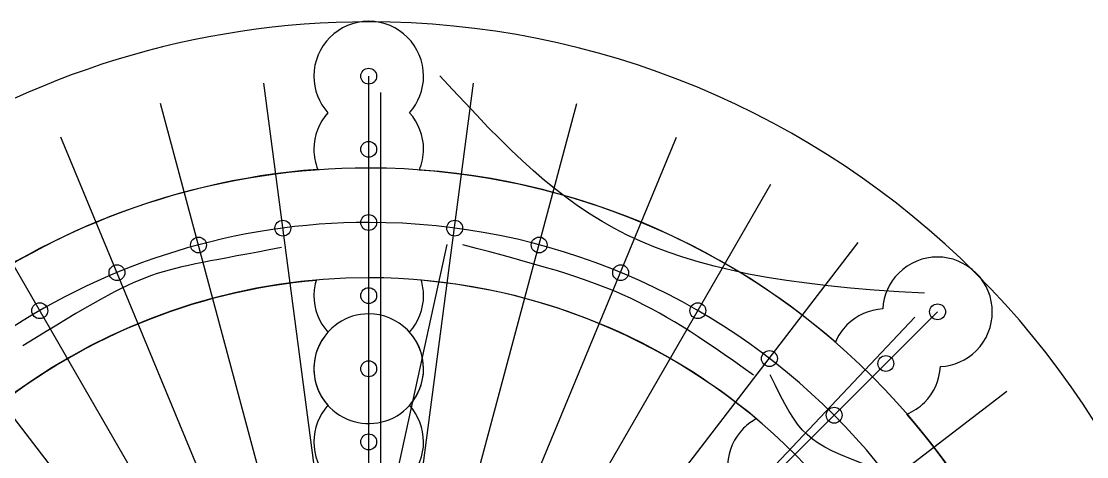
# Model space of a CAD drawing. Extents: x -2 to 3329, y -17 to 3184.
# Drawn here: x 191.6 to 547.8, y 554 to 699.6 of the extents above; entities that cross this region are included whole.
import ezdxf

# ---------------------------------------------------------------- set-up
doc = ezdxf.new("R2010")
doc.units = 0
for name, color, linetype in [('Centerlines', 7, 'CONTINUOUS'), ('Holes', 7, 'CONTINUOUS'), ('Pixel_Numbers', 7, 'CONTINUOUS')]:
    doc.layers.add(name, color=color, linetype=linetype)

msp = doc.modelspace()

# ---------------------------------------------------------------- linework, layer by layer
at = {"layer": 'Centerlines', "color": 1}
for points in [[(307.759838, 699.390065)], [(307.759838, 650.513808)], [(307.759838, 632.327162)], [(307.759838, 613.833055)], [(307.759838, 601.747618)]]:
    msp.add_lwpolyline(points, close=True, dxfattribs=at)
for points in [[(307.759838, 412.240104), (307.759838, 681.23268)], [(307.759838, 412.240104), (307.759838, 681.23268)], [(307.779199, 412.248219), (272.668674, 678.939563)], [(307.730989, 412.251679), (342.841514, 678.943023)], [(307.752633, 412.248991), (238.132243, 672.075914)], [(307.745827, 412.255203), (377.366216, 672.082126)], [(307.765421, 412.270558), (204.826535, 660.787419)], [(307.700898, 412.269641), (410.639784, 660.786502)], [(307.799662, 412.182115), (173.303374, 645.136411)], [(307.767766, 412.222277), (442.264054, 645.176572)], [(307.784127, 412.249977), (144.031937, 625.656045)], [(307.692255, 412.233603), (471.444445, 625.639671)], [(307.728636, 412.274364), (497.93517, 602.480897)], [(307.705977, 412.215873), (521.112045, 575.968063)]]:
    msp.add_lwpolyline(points, dxfattribs=at)
for points in [[(307.759838, 699.390065), (191.619336, 699.390065), (86.914775, 629.428714), (42.469729, 522.128881)], [(510.804097, 615.286379), (456.953412, 669.137065), (383.916208, 699.390065), (307.759838, 699.390065)], [(307.759838, 650.513808), (211.387937, 650.513808), (124.505433, 592.460775), (87.625503, 503.424747)], [(476.243365, 580.725646), (431.558755, 625.410256), (370.953419, 650.513808), (307.759838, 650.513808)], [(307.759838, 632.327162), (218.743865, 632.327162), (138.492977, 578.705233), (104.428038, 496.465197)], [(527.844593, 412.242408), (527.844593, 533.791862), (429.309292, 632.327162), (307.759838, 632.327162)], [(307.759838, 613.833055), (226.223916, 613.833055), (152.716546, 564.717001), (121.514099, 489.387631)], [(450.306156, 554.788437), (412.500522, 592.594071), (361.225079, 613.833055), (307.759838, 613.833055)], [(594.907783, 412.24212), (594.907783, 488.39849), (564.654783, 561.435693), (510.804097, 615.286379)], [(307.759838, 601.747618), (300.346614, 601.747618), (293.663343, 597.282), (290.826425, 590.433073)], [(320.720112, 596.379297), (317.282834, 599.816576), (312.620884, 601.747618), (307.759838, 601.747618)], [(326.088433, 583.419024), (326.088433, 588.280069), (324.15739, 592.942019), (320.720112, 596.379297)], [(290.826425, 590.433073), (287.989507, 583.584147), (289.557624, 575.700692), (294.799565, 570.458751)], [(314.773888, 566.485611), (321.622814, 569.322529), (326.088433, 576.0058), (326.088433, 583.419024)], [(546.031526, 412.24212), (546.031526, 475.435701), (520.927974, 536.041037), (476.243365, 580.725646)], [(294.799565, 570.458751), (300.041506, 565.216809), (307.924961, 563.648693), (314.773888, 566.485611)], [(509.350774, 412.24212), (509.350774, 465.70736), (488.11179, 516.982803), (450.306156, 554.788437)]]:
    msp.add_open_spline(points, degree=3, dxfattribs=at)
at = {"layer": 'Holes', "color": 7}
for points in [[(307.759464, 699.5736), (307.759507, 699.572952)], [(290.207038, 613.081224), (290.206706, 613.08108)], [(325.318032, 613.107936), (325.318284, 613.106208)], [(498.014654, 605.10708), (498.014726, 605.107296)], [(480.721133, 587.817936), (480.721133, 587.818152)], [(463.427525, 570.528), (463.427525, 570.52872)]]:
    msp.add_lwpolyline(points, dxfattribs=at)
for points in [[(307.759507, 683.885088)], [(307.759507, 659.431224)], [(307.759507, 634.977432)], [(279.057902, 633.065112)], [(336.504895, 633.065112)], [(250.825702, 627.449832)], [(364.736592, 627.449832)], [(223.567632, 618.198048)], [(391.99441, 618.198336)], [(307.759507, 610.52364)], [(197.749886, 605.467296)], [(417.811932, 605.4678)], [(441.747094, 589.476168)], [(307.759507, 586.06812)], [(307.759507, 561.614256)]]:
    msp.add_lwpolyline(points, close=True, dxfattribs=at)
for points in [[(307.759507, 699.572952), (297.630417, 699.572939), (289.419167, 691.361698), (289.419142, 681.232608)], [(326.099837, 681.233256), (326.099812, 691.362349), (317.888557, 699.573591), (307.759464, 699.5736)], [(289.419142, 681.232608), (289.427258, 676.718175), (291.100102, 672.365329), (294.11743, 669.007368)], [(305.107027, 681.232608), (305.107056, 682.69752), (306.294595, 683.885059), (307.759507, 683.885088)], [(307.759507, 678.580128), (306.294595, 678.580157), (305.107056, 679.767696), (305.107027, 681.232608)], [(307.759507, 683.885088), (309.224419, 683.885059), (310.411958, 682.69752), (310.411987, 681.232608)], [(310.411987, 681.232608), (310.411958, 679.767696), (309.224419, 678.580157), (307.759507, 678.580128)], [(321.401549, 669.00456), (324.41967, 672.363408), (326.092571, 676.717631), (326.099837, 681.233256)], [(294.11743, 669.007368), (291.099324, 665.648538), (289.426425, 661.294344), (289.419142, 656.778744)], [(326.099837, 656.779392), (326.091703, 661.2938), (324.41886, 665.646617), (321.401549, 669.00456)], [(305.107027, 656.778744), (305.107056, 658.243656), (306.294595, 659.431195), (307.759507, 659.431224)], [(307.759507, 659.431224), (309.224419, 659.431195), (310.411958, 658.243656), (310.411987, 656.778744)], [(289.419142, 656.778744), (289.429026, 654.472776), (289.873692, 652.189355), (290.72983, 650.048184)], [(307.759507, 654.126264), (306.294595, 654.126293), (305.107056, 655.313832), (305.107027, 656.778744)], [(310.411987, 656.778744), (310.411958, 655.313832), (309.224419, 654.126293), (307.759507, 654.126264)], [(324.691877, 649.818432), (325.610252, 652.024854), (326.088538, 654.3895), (326.099837, 656.779392)], [(290.72983, 650.048184), (239.376469, 646.267294), (190.627152, 625.962794), (151.773322, 592.171632)], [(463.801925, 592.321176), (424.857085, 626.005456), (376.054023, 646.176839), (324.691877, 649.818432)], [(305.107027, 632.324952), (305.107056, 633.789864), (306.294595, 634.977403), (307.759507, 634.977432)], [(307.759507, 634.977432), (309.224419, 634.977403), (310.411958, 633.789864), (310.411987, 632.324952)], [(276.405422, 630.412632), (276.405451, 631.877544), (277.59299, 633.065083), (279.057902, 633.065112)], [(279.057902, 633.065112), (280.522815, 633.065083), (281.710353, 631.877544), (281.710382, 630.412632)], [(307.759507, 629.672472), (306.294595, 629.672501), (305.107056, 630.86004), (305.107027, 632.324952)], [(310.411987, 632.324952), (310.411958, 630.86004), (309.224419, 629.672501), (307.759507, 629.672472)], [(333.852127, 630.412632), (333.852141, 631.116159), (334.131642, 631.790863), (334.629138, 632.288305)], [(334.629138, 632.288305), (335.126634, 632.785747), (335.801368, 633.065174), (336.504895, 633.065112)], [(336.504895, 633.065112), (337.969807, 633.065083), (339.157346, 631.877544), (339.157375, 630.412632)], [(248.173222, 624.797352), (248.173251, 626.262264), (249.360789, 627.449803), (250.825702, 627.449832)], [(250.825702, 627.449832), (252.290614, 627.449803), (253.478153, 626.262264), (253.478182, 624.797352)], [(279.057902, 627.760152), (277.59299, 627.760181), (276.405451, 628.94772), (276.405422, 630.412632)], [(281.710382, 630.412632), (281.710353, 628.94772), (280.522815, 627.760181), (279.057902, 627.760152)], [(334.629138, 628.536959), (334.131642, 629.034401), (333.852141, 629.709105), (333.852127, 630.412632)], [(336.504895, 627.760152), (335.801368, 627.76009), (335.126634, 628.039517), (334.629138, 628.536959)], [(339.157375, 630.412632), (339.157346, 628.94772), (337.969807, 627.760181), (336.504895, 627.760152)], [(362.084112, 624.797352), (362.084141, 626.262264), (363.27168, 627.449803), (364.736592, 627.449832)], [(364.736592, 627.449832), (365.440119, 627.449894), (366.114854, 627.170467), (366.612349, 626.673025)], [(250.825702, 622.144872), (249.360789, 622.144901), (248.173251, 623.33244), (248.173222, 624.797352)], [(253.478182, 624.797352), (253.478153, 623.33244), (252.290614, 622.144901), (250.825702, 622.144872)], [(364.736592, 622.144872), (363.27168, 622.144901), (362.084141, 623.33244), (362.084112, 624.797352)], [(366.612349, 626.673025), (367.109845, 626.175583), (367.389346, 625.500879), (367.38936, 624.797352)], [(367.38936, 624.797352), (367.389346, 624.093825), (367.109845, 623.419121), (366.612349, 622.921679)], [(366.612349, 622.921679), (366.114854, 622.424237), (365.440119, 622.14481), (364.736592, 622.144872)], [(510.90683, 615.384936), (503.745006, 622.547804), (492.132556, 622.548674), (484.969658, 615.38688)], [(220.915152, 615.545568), (220.915181, 617.01048), (222.10272, 618.198019), (223.567632, 618.198048)], [(223.567632, 618.198048), (225.032544, 618.198019), (226.220083, 617.01048), (226.220112, 615.545568)], [(389.34193, 615.545856), (389.341959, 617.010768), (390.529497, 618.198307), (391.99441, 618.198336)], [(391.99441, 618.198336), (392.697937, 618.198398), (393.372671, 617.918971), (393.870167, 617.421529)], [(393.870167, 617.421529), (394.367663, 616.924087), (394.647164, 616.249383), (394.647178, 615.545856)], [(178.209338, 566.63208), (209.896088, 593.232631), (248.994897, 609.448198), (290.207038, 613.081224)], [(223.567632, 612.893088), (222.10272, 612.893117), (220.915181, 614.080656), (220.915152, 615.545568)], [(226.220112, 615.545568), (226.220083, 614.080656), (225.032544, 612.893117), (223.567632, 612.893088)], [(290.206706, 613.08108), (289.694798, 611.391398), (289.429549, 609.636653), (289.41917, 607.87116)], [(326.099592, 607.872816), (326.093581, 609.646467), (325.83032, 611.409868), (325.318032, 613.107936)], [(325.318284, 613.106208), (366.581518, 609.527057), (405.743249, 593.334412), (437.484895, 566.727408)], [(391.99441, 612.893376), (390.529497, 612.893405), (389.341959, 614.080944), (389.34193, 615.545856)], [(393.870167, 613.670183), (393.372671, 613.172741), (392.697937, 612.893314), (391.99441, 612.893376)], [(394.647178, 615.545856), (394.647164, 614.842329), (394.367663, 614.167625), (393.870167, 613.670183)], [(484.969658, 615.38688), (481.782957, 612.189255), (479.887544, 607.928651), (479.646266, 603.420696)], [(510.904793, 589.447728), (518.06771, 596.609531), (518.068622, 608.222008), (510.90683, 615.384936)], [(305.107027, 607.87116), (305.107056, 609.336072), (306.294595, 610.523611), (307.759507, 610.52364)], [(307.759507, 610.52364), (309.224419, 610.523611), (310.411958, 609.336072), (310.411987, 607.87116)], [(289.41917, 607.87116), (289.427303, 603.356752), (291.100147, 599.003934), (294.117458, 595.645992)], [(307.759507, 605.21868), (306.294595, 605.218709), (305.107056, 606.406248), (305.107027, 607.87116)], [(310.411987, 607.87116), (310.411958, 606.406248), (309.224419, 605.218709), (307.759507, 605.21868)], [(321.401304, 595.644192), (324.41941, 599.003021), (326.092309, 603.357216), (326.099592, 607.872816)], [(195.097406, 602.814816), (195.097435, 604.279728), (196.284974, 605.467267), (197.749886, 605.467296)], [(197.749886, 600.162336), (196.284974, 600.162365), (195.097435, 601.349904), (195.097406, 602.814816)], [(197.749886, 605.467296), (199.214799, 605.467267), (200.402337, 604.279728), (200.402366, 602.814816)], [(200.402366, 602.814816), (200.402337, 601.349904), (199.214799, 600.162365), (197.749886, 600.162336)], [(415.159452, 602.81532), (415.159481, 604.280232), (416.34702, 605.467771), (417.811932, 605.4678)], [(417.811932, 600.16284), (416.34702, 600.162869), (415.159481, 601.350408), (415.159452, 602.81532)], [(417.811932, 605.4678), (419.276844, 605.467771), (420.464383, 604.280232), (420.464412, 602.81532)], [(420.464412, 602.81532), (420.464383, 601.350408), (419.276844, 600.162869), (417.811932, 600.16284)], [(479.646266, 603.420696), (475.137129, 603.180131), (470.875226, 601.284554), (467.676821, 598.097016)], [(496.100246, 600.57972), (495.0644, 601.615593), (495.0644, 603.295047), (496.100246, 604.33092)], [(496.100246, 604.33092), (496.607281, 604.837706), (497.297853, 605.117686), (498.014654, 605.10708)], [(498.014726, 605.107296), (498.704737, 605.097126), (499.363622, 604.818448), (499.851518, 604.330416)], [(499.851518, 604.330416), (500.887365, 603.294543), (500.887365, 601.615089), (499.851518, 600.579216)], [(497.975778, 599.802547), (497.272277, 599.802641), (496.597627, 600.082199), (496.100246, 600.57972)], [(499.851518, 600.579216), (499.354004, 600.081829), (498.679279, 599.802452), (497.975778, 599.802547)], [(294.117458, 595.645992), (291.099353, 592.287163), (289.426453, 587.932968), (289.41917, 583.417368)], [(326.099592, 583.419024), (326.091459, 587.933432), (324.418616, 592.28625), (321.401304, 595.644192)], [(467.676821, 598.097016), (466.028609, 596.436514), (464.71333, 594.475987), (463.801925, 592.321176)], [(439.094326, 586.823688), (439.09434, 587.527215), (439.37384, 588.201919), (439.871336, 588.699361)], [(439.871336, 588.699361), (440.368832, 589.196803), (441.043567, 589.47623), (441.747094, 589.476168)], [(441.747094, 589.476168), (443.212006, 589.476139), (444.399545, 588.2886), (444.399574, 586.823688)], [(478.806653, 587.041776), (479.313705, 587.54858), (480.004307, 587.828561), (480.721133, 587.817936)], [(480.721133, 587.818152), (481.411144, 587.807982), (482.070028, 587.529304), (482.557925, 587.041272)], [(498.935333, 584.124048), (503.444475, 584.364609), (507.706384, 586.260187), (510.904793, 589.447728)], [(305.107027, 583.41564), (305.107056, 584.880552), (306.294595, 586.068091), (307.759507, 586.06812)], [(307.759507, 586.06812), (309.224419, 586.068091), (310.411958, 584.880552), (310.411987, 583.41564)], [(439.871336, 584.948015), (439.37384, 585.445457), (439.09434, 586.120161), (439.094326, 586.823688)], [(441.747094, 584.171208), (441.043567, 584.171146), (440.368832, 584.450573), (439.871336, 584.948015)], [(444.399574, 586.823688), (444.399545, 585.358776), (443.212006, 584.171237), (441.747094, 584.171208)], [(478.806653, 583.290576), (477.770806, 584.326449), (477.770806, 586.005903), (478.806653, 587.041776)], [(482.557925, 587.041272), (483.593772, 586.005399), (483.593772, 584.325945), (482.557925, 583.290072)], [(289.41917, 583.417368), (289.427303, 578.90296), (291.100147, 574.550142), (294.117458, 571.1922)], [(307.759507, 580.76316), (306.294595, 580.763189), (305.107056, 581.950728), (305.107027, 583.41564)], [(310.411987, 583.41564), (310.411958, 581.950728), (309.224419, 580.763189), (307.759507, 580.76316)], [(321.401304, 571.190328), (324.419426, 574.549176), (326.092327, 578.903399), (326.099592, 583.419024)], [(480.682184, 582.513403), (479.978683, 582.513497), (479.304033, 582.793055), (478.806653, 583.290576)], [(482.557925, 583.290072), (482.060411, 582.792685), (481.385686, 582.513308), (480.682184, 582.513403)], [(493.611941, 572.157864), (496.798642, 575.355489), (498.694056, 579.616093), (498.935333, 584.124048)], [(294.117458, 571.1922), (291.099336, 567.833352), (289.426435, 563.479129), (289.41917, 558.963504)], [(326.099592, 558.96516), (326.091459, 563.479568), (324.418616, 567.832386), (321.401304, 571.190328)], [(461.513117, 569.75184), (462.020151, 570.258626), (462.710724, 570.538606), (463.427525, 570.528)], [(463.427525, 570.52872), (464.117561, 570.518569), (464.776474, 570.239889), (465.264389, 569.75184)], [(487.688573, 568.229544), (489.900295, 569.140208), (491.912531, 570.474703), (493.611941, 572.157864)], [(437.484895, 566.727408), (435.86875, 565.88147), (434.387851, 564.799158), (433.091095, 563.516208)], [(461.513117, 566.00064), (460.47727, 567.036513), (460.47727, 568.715967), (461.513117, 569.75184)], [(465.264389, 569.75184), (466.300236, 568.715967), (466.300236, 567.036513), (465.264389, 566.00064)], [(545.567652, 429.269976), (541.786698, 480.624704), (521.481258, 529.375224), (487.688573, 568.229544)], [(433.091095, 563.516208), (429.904377, 560.318565), (428.008962, 556.057932), (427.767703, 551.549952)], [(463.388753, 565.223719), (462.685251, 565.223719), (462.010564, 565.503186), (461.513117, 566.00064)], [(465.264389, 566.00064), (464.766941, 565.503186), (464.092254, 565.223719), (463.388753, 565.223719)], [(305.107027, 558.961776), (305.107056, 560.426688), (306.294595, 561.614227), (307.759507, 561.614256)], [(307.759507, 561.614256), (309.224419, 561.614227), (310.411958, 560.426688), (310.411987, 558.961776)], [(289.41917, 558.963504), (289.427303, 554.449096), (291.100147, 550.096278), (294.117458, 546.738336)], [(307.759507, 556.309296), (306.294595, 556.309325), (305.107056, 557.496864), (305.107027, 558.961776)], [(310.411987, 558.961776), (310.411958, 557.496864), (309.224419, 556.309325), (307.759507, 556.309296)], [(321.401304, 546.736536), (324.41941, 550.095365), (326.092309, 554.44956), (326.099592, 558.96516)]]:
    msp.add_open_spline(points, degree=3, dxfattribs=at)
at = {"layer": 'Pixel_Numbers', "color": 3}
for points in [[(311.720299, 675.733478), (311.720299, 449.160905), (311.720299, 449.160905)], [(333.916423, 624.911933), (292.301489, 434.86956)], [(333.717854, 434.729858), (490.407977, 600.619687)]]:
    msp.add_lwpolyline(points, dxfattribs=at)
for points in [[(493.64653, 608.651546), (398.956421, 613.652494), (377.208533, 631.356581), (331.57026, 681.388798)], [(278.548049, 623.936102), (233.434318, 615.095503), (236.588501, 618.736118), (192.100946, 591.040022)], [(436.443149, 581.321038), (398.956428, 607.932158), (389.920406, 611.65319), (339.197378, 624.821004)], [(476.648971, 550.37754), (453.358483, 558.817834), (451.952503, 560.997814), (441.981569, 581.402275)]]:
    msp.add_open_spline(points, degree=3, dxfattribs=at)

doc.saveas('drawing.dxf')
